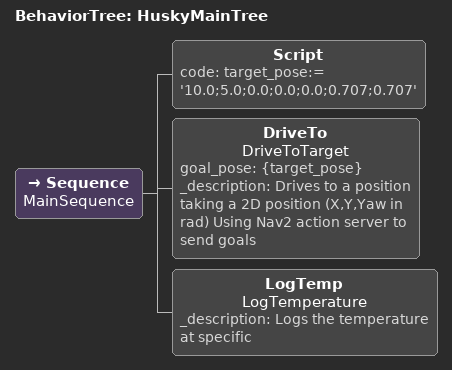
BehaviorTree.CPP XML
<?xml version="1.0" encoding="UTF-8"?>
<root BTCPP_format="4">
  <BehaviorTree ID="HuskyMainTree">
    <Sequence name="MainSequence">
      <Script code="target_pose:= &apos;10.0;5.0;0.0;0.0;0.0;0.707;0.707&apos;"/>
      <DriveTo name="DriveToTarget"
               goal_pose="{target_pose}"
               _description="Drives to a position taking a 2D position (X,Y,Yaw in rad)&#10;Using Nav2 action server to send goals"/>
      <LogTemp name="LogTemperature"
               _description="Logs the temperature at specific "/>
    </Sequence>
  </BehaviorTree>

</root>
